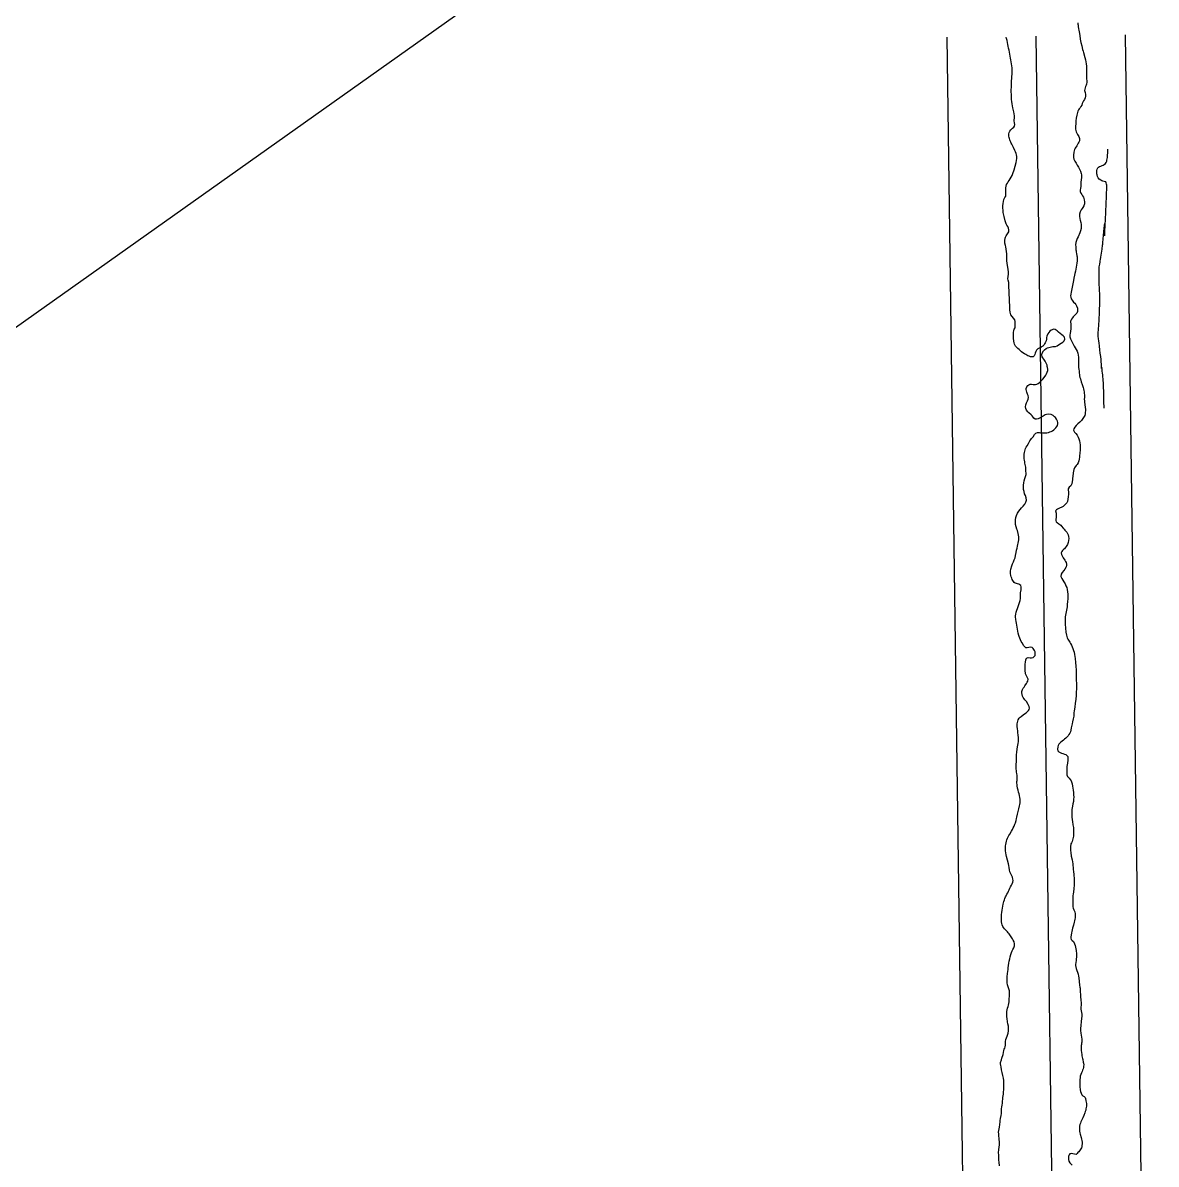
# Model space of a CAD drawing. Header units: metres. Extents: x 479526 to 481925, y 6484265 to 6487890.
# Drawn here: x 481205.9 to 481301.3, y 6487026.1 to 6487122.1 of the extents above; entities that cross this region are included whole.
import ezdxf

# ---------------------------------------------------------------- set-up
doc = ezdxf.new("R2010")
doc.units = ezdxf.units.M
doc.header["$LTSCALE"] = 0.5
doc.header["$MEASUREMENT"] = 0
for name, color, linetype in [('isookk', 7, 'CONTINUOUS'), ('maa', 7, 'CONTINUOUS'), ('uus kanal', 7, 'CONTINUOUS')]:
    doc.layers.add(name, color=color, linetype=linetype)

msp = doc.modelspace()

# ---------------------------------------------------------------- linework, layer by layer
at = {"layer": 'isookk', "color": 1, "elevation": -1.5}
for points in [[(481294.6874, 6487122.16), (481294.7004, 6487122.0465), (481294.7113, 6487121.9454), (481294.724, 6487121.8447), (481294.7569, 6487121.6443), (481294.7792, 6487121.5178), (481294.8024, 6487121.3767), (481294.8464, 6487121.0808), (481294.89, 6487120.785), (481294.9428, 6487120.4905), (481295.0103, 6487120.199), (481295.0906, 6487119.9109), (481295.1327, 6487119.7674), (481295.1712, 6487119.6416), (481295.2889, 6487119.222), (481295.3296, 6487119.0471), (481295.363, 6487118.8706), (481295.3883, 6487118.6927), (481295.4055, 6487118.5138), (481295.4148, 6487118.3343), (481295.4177, 6487118.1546), (481295.4156, 6487117.7954), (481295.4304, 6487117.436), (481295.4473, 6487117.2572), (481295.4477, 6487117.1498), (481295.413, 6487116.9924), (481295.3766, 6487116.8913), (481295.339, 6487116.7906), (481295.3096, 6487116.6869), (481295.2899, 6487116.5581), (481295.2592, 6487116.4627), (481295.3033, 6487116.2702), (481295.3259, 6487116.1281), (481295.3225, 6487115.9844), (481295.2946, 6487115.8435), (481295.245, 6487115.7088), (481295.1745, 6487115.5838), (481295.1141, 6487115.4699), (481295.0633, 6487115.349), (481295.0115, 6487115.2285), (481294.9507, 6487115.1123), (481294.8723, 6487115.0071), (481294.7999, 6487114.9139), (481294.7407, 6487114.8117), (481294.6929, 6487114.7042), (481294.6541, 6487114.5932), (481294.6223, 6487114.4801), (481294.5962, 6487114.3655), (481294.5567, 6487114.1335), (481294.5294, 6487113.9), (481294.5102, 6487113.6656), (481294.4983, 6487113.4309), (481294.4982, 6487113.1957), (481294.5083, 6487113.0782), (481294.5388, 6487112.9646), (481294.6641, 6487112.7484), (481294.7603, 6487112.5869), (481294.8355, 6487112.4145), (481294.8328, 6487112.2274), (481294.7853, 6487112.117), (481294.7287, 6487112.0107), (481294.6656, 6487111.9085), (481294.5991, 6487111.8086), (481294.4695, 6487111.6063), (481294.415, 6487111.4988), (481294.3749, 6487111.385), (481294.3579, 6487111.266), (481294.3359, 6487111.0101), (481294.3146, 6487110.8154), (481294.3516, 6487110.6737), (481294.4386, 6487110.4995), (481294.5366, 6487110.3312), (481294.6378, 6487110.1648), (481294.7379, 6487109.9978), (481294.8329, 6487109.8277), (481294.9173, 6487109.6521), (481294.9798, 6487109.4675), (481295.0005, 6487109.341), (481295.0008, 6487109.1427), (481294.9754, 6487108.9463), (481294.9508, 6487108.7496), (481294.9451, 6487108.6441), (481294.943, 6487108.506), (481294.934, 6487108.368), (481294.9123, 6487108.2315), (481294.8865, 6487108.0642), (481294.8918, 6487107.9406), (481294.9276, 6487107.8225), (481295.019, 6487107.6856), (481295.0938, 6487107.5871), (481295.1506, 6487107.4773), (481295.2201, 6487107.2571), (481295.2438, 6487107.0886), (481295.236, 6487106.9184), (481295.1971, 6487106.7584), (481295.1129, 6487106.6037), (481295.0411, 6487106.5112), (481294.9768, 6487106.4135), (481294.8889, 6487106.2414), (481294.8348, 6487106.0558), (481294.8263, 6487105.8624), (481294.8638, 6487105.6449), (481294.8916, 6487105.5317), (481294.9375, 6487105.3489), (481294.9647, 6487105.1844), (481294.9734, 6487105.0047), (481294.9572, 6487104.8255), (481294.9179, 6487104.6501), (481294.8606, 6487104.4796), (481294.7186, 6487104.15), (481294.6455, 6487103.9862), (481294.5794, 6487103.8192), (481294.5291, 6487103.6468), (481294.5053, 6487103.4681), (481294.5138, 6487103.3077), (481294.5272, 6487103.1771), (481294.5315, 6487103.0459), (481294.5356, 6487102.9453), (481294.5495, 6487102.8457), (481294.5679, 6487102.747), (481294.6059, 6487102.5499), (481294.6209, 6487102.4505), (481294.6317, 6487102.2752), (481294.6222, 6487102.1034), (481294.6, 6487101.9325), (481294.5724, 6487101.7625), (481294.5438, 6487101.5927), (481294.5153, 6487101.4229), (481294.4867, 6487101.2531), (481294.4427, 6487101.0396), (481294.4155, 6487100.9115), (481294.3585, 6487100.6561), (481294.3174, 6487100.4654), (481294.2884, 6487100.3241), (481294.2341, 6487100.041), (481294.1802, 6487099.7578), (481294.1226, 6487099.4753), (481294.0932, 6487099.3193), (481294.0831, 6487099.1836), (481294.0956, 6487099.0484), (481294.1369, 6487098.9193), (481294.205, 6487098.8021), (481294.3369, 6487098.6473), (481294.4301, 6487098.5488), (481294.5173, 6487098.4444), (481294.5871, 6487098.328), (481294.6468, 6487098.1366), (481294.6652, 6487097.99), (481294.6572, 6487097.8426), (481294.5924, 6487097.7125), (481294.5236, 6487097.6327), (481294.4493, 6487097.5583), (481294.3733, 6487097.4857), (481294.2993, 6487097.4109), (481294.2315, 6487097.3303), (481294.1591, 6487097.2163), (481294.0996, 6487097.0953), (481294.0745, 6487096.997), (481294.1054, 6487096.7539), (481294.1108, 6487096.5733), (481294.1, 6487096.428), (481294.0665, 6487096.175), (481294.0449, 6487096.0206), (481294.0273, 6487095.8658), (481294.0265, 6487095.7099), (481294.0589, 6487095.5573), (481294.2266, 6487095.2057), (481294.3798, 6487094.9341), (481294.4595, 6487094.8001), (481294.5507, 6487094.6556), (481294.6299, 6487094.5045), (481294.6899, 6487094.3446), (481294.729, 6487094.1787), (481294.7494, 6487094.0096), (481294.7536, 6487093.9066), (481294.7535, 6487093.7746), (481294.7455, 6487093.4605), (481294.7454, 6487093.3033), (481294.7526, 6487093.1463), (481294.7687, 6487092.9898), (481294.7931, 6487092.8346), (481294.7982, 6487092.6626), (481294.8152, 6487092.5545), (481294.8398, 6487092.4294), (481294.8687, 6487092.3052), (481294.9024, 6487092.182), (481294.9806, 6487091.9391), (481295.0629, 6487091.6976), (481295.1369, 6487091.4535), (481295.1678, 6487091.3297), (481295.1937, 6487091.2047), (481295.2139, 6487091.0787), (481295.2283, 6487090.9519), (481295.2371, 6487090.8247), (481295.2392, 6487090.6245), (481295.2341, 6487090.4734), (481295.2436, 6487090.3281), (481295.255, 6487090.2218), (481295.2787, 6487090.0383), (481295.3112, 6487089.7715), (481295.3215, 6487089.6374), (481295.3246, 6487089.5029), (481295.3175, 6487089.3686), (481295.2985, 6487089.235), (481295.2643, 6487089.1048), (481295.2208, 6487089.003), (481295.1152, 6487088.8358), (481294.9889, 6487088.6837), (481294.8509, 6487088.542), (481294.7007, 6487088.4077), (481294.546, 6487088.256), (481294.4307, 6487088.1292), (481294.3412, 6487087.9831), (481294.329, 6487087.8561), (481294.4167, 6487087.7098), (481294.5262, 6487087.578), (481294.6235, 6487087.4369), (481294.7059, 6487087.2866), (481294.7738, 6487087.1292), (481294.8272, 6487086.9664), (481294.8654, 6487086.7993), (481294.8882, 6487086.6295), (481294.8959, 6487086.4582), (481294.8899, 6487086.2868), (481294.8733, 6487086.1166), (481294.8608, 6487086.0163), (481294.8492, 6487085.916), (481294.8301, 6487085.7151), (481294.8192, 6487085.5888), (481294.8006, 6487085.4303), (481294.7676, 6487085.2708), (481294.7111, 6487085.1181), (481294.6244, 6487084.9801), (481294.5562, 6487084.8873), (481294.4187, 6487084.6837), (481294.3555, 6487084.5506), (481294.311, 6487084.4101), (481294.2833, 6487084.2655), (481294.2561, 6487083.9729), (481294.2474, 6487083.8263), (481294.2363, 6487083.6798), (481294.2213, 6487083.5337), (481294.1773, 6487083.3519), (481294.0881, 6487083.1874), (481293.9547, 6487083.0559), (481293.8867, 6487082.9338), (481293.8844, 6487082.8167), (481293.8949, 6487082.6675), (481293.8971, 6487082.4673), (481293.8846, 6487082.2674), (481293.8587, 6487082.0691), (481293.8231, 6487081.8722), (481293.7549, 6487081.7412), (481293.6167, 6487081.5998), (481293.5295, 6487081.5111), (481293.4472, 6487081.4391), (481293.2946, 6487081.3586), (481293.1878, 6487081.316), (481293.0805, 6487081.275), (481292.9755, 6487081.2281), (481292.8796, 6487081.1653), (481292.8158, 6487081.0705), (481292.8528, 6487080.8677), (481292.873, 6487080.7483), (481292.8772, 6487080.6273), (481292.8648, 6487080.5069), (481292.8444, 6487080.388), (481292.8362, 6487080.2674), (481292.8695, 6487080.1631), (481292.9441, 6487080.0849), (481293.0761, 6487079.9914), (481293.1649, 6487079.93), (481293.249, 6487079.862), (481293.3226, 6487079.7832), (481293.4482, 6487079.6159), (481293.5277, 6487079.532), (481293.6078, 6487079.4487), (481293.6843, 6487079.362), (481293.7539, 6487079.2696), (481293.8141, 6487079.1705), (481293.8626, 6487079.0654), (481293.9051, 6487078.9183), (481293.9233, 6487078.7434), (481293.915, 6487078.5691), (481293.8793, 6487078.409), (481293.8136, 6487078.2499), (481293.7606, 6487078.1528), (481293.6997, 6487078.0608), (481293.6319, 6487077.9735), (481293.5592, 6487077.8905), (481293.4839, 6487077.8098), (481293.4098, 6487077.728), (481293.3426, 6487077.64), (481293.298, 6487077.5387), (481293.3183, 6487077.3882), (481293.4023, 6487077.2301), (481293.4677, 6487077.1301), (481293.5955, 6487076.9281), (481293.6526, 6487076.823), (481293.7006, 6487076.7135), (481293.734, 6487076.5982), (481293.7432, 6487076.4791), (481293.7168, 6487076.3625), (481293.6041, 6487076.1771), (481293.5018, 6487076.0436), (481293.3769, 6487075.8902), (481293.2864, 6487075.7364), (481293.2684, 6487075.5584), (481293.3326, 6487075.3923), (481293.4247, 6487075.2397), (481293.5202, 6487075.0892), (481293.6101, 6487074.9353), (481293.6899, 6487074.7757), (481293.7567, 6487074.6104), (481293.8002, 6487074.4502), (481293.8317, 6487074.2597), (481293.8493, 6487074.0676), (481293.8543, 6487073.869), (481293.8492, 6487073.7668), (481293.8427, 6487073.6593), (481293.823, 6487073.4547), (481293.7978, 6487073.1808), (481293.7798, 6487072.9974), (481293.7615, 6487072.8545), (481293.7385, 6487072.7121), (481293.6817, 6487072.4297), (481293.6543, 6487072.2883), (481293.6338, 6487072.1456), (481293.6227, 6487072.0018), (481293.6204, 6487071.8578), (481293.6235, 6487071.7137), (481293.6307, 6487071.5423), (481293.6523, 6487071.1994), (481293.6869, 6487070.8576), (481293.7237, 6487070.6026), (481293.7506, 6487070.4923), (481293.7915, 6487070.3862), (481293.844, 6487070.2855), (481293.9042, 6487070.1893), (481293.9677, 6487070.0953), (481294.023, 6487070.0113), (481294.0772, 6487069.9236), (481294.1536, 6487069.78), (481294.2211, 6487069.6321), (481294.2805, 6487069.4808), (481294.3325, 6487069.3266), (481294.3782, 6487069.1708), (481294.421, 6487068.9792), (481294.4653, 6487068.6518), (481294.4939, 6487068.3229), (481294.5163, 6487067.9935), (481294.5335, 6487067.6638), (481294.5429, 6487067.3338), (481294.5456, 6487067.1688), (481294.5484, 6487067.0637), (481294.5511, 6487066.9637), (481294.5586, 6487066.7802), (481294.5651, 6487066.5968), (481294.5686, 6487066.4132), (481294.5686, 6487066.2296), (481294.5649, 6487066.046), (481294.5578, 6487065.8625), (481294.5516, 6487065.7512), (481294.5425, 6487065.5687), (481294.5125, 6487065.1935), (481294.4724, 6487064.8762), (481294.4252, 6487064.5602), (481294.3814, 6487064.2435), (481294.3648, 6487064.0846), (481294.3543, 6487063.9249), (481294.3445, 6487063.8044), (481294.3266, 6487063.6845), (481294.3032, 6487063.5659), (481294.2474, 6487063.3307), (481294.2009, 6487063.1444), (481294.1504, 6487062.9273), (481294.1294, 6487062.8178), (481294.0955, 6487062.607), (481294.0569, 6487062.4806), (481294.0039, 6487062.3592), (481293.9376, 6487062.2447), (481293.8605, 6487062.1373), (481293.7732, 6487062.0379), (481293.6774, 6487061.9468), (481293.5756, 6487061.8624), (481293.4709, 6487061.782), (481293.2626, 6487061.6191), (481293.1663, 6487061.5279), (481293.0831, 6487061.4251), (481293.0306, 6487061.3272), (481292.9971, 6487061.2145), (481292.9847, 6487061.0086), (481293.0136, 6487060.8883), (481293.0943, 6487060.7937), (481293.2005, 6487060.7295), (481293.3161, 6487060.6833), (481293.4345, 6487060.6457), (481293.553, 6487060.6081), (481293.6691, 6487060.5633), (481293.7744, 6487060.4969), (481293.8442, 6487060.3937), (481293.857, 6487060.2306), (481293.8448, 6487060.098), (481293.8052, 6487059.8353), (481293.7872, 6487059.7037), (481293.7751, 6487059.5713), (481293.7711, 6487059.4385), (481293.7699, 6487059.3196), (481293.7649, 6487059.2008), (481293.7593, 6487059.082), (481293.7573, 6487058.963), (481293.7678, 6487058.8442), (481293.8103, 6487058.7196), (481293.9448, 6487058.5754), (481294.0456, 6487058.4667), (481294.114, 6487058.3476), (481294.1971, 6487058.0892), (481294.2354, 6487057.9123), (481294.2654, 6487057.734), (481294.2897, 6487057.5547), (481294.3134, 6487057.3697), (481294.3337, 6487057.1787), (481294.3427, 6487056.9867), (481294.3361, 6487056.7947), (481294.3131, 6487056.6039), (481294.2771, 6487056.4151), (481294.2365, 6487056.2274), (481294.2082, 6487056.0742), (481294.1929, 6487055.9479), (481294.1831, 6487055.8209), (481294.179, 6487055.6936), (481294.1801, 6487055.5661), (481294.1961, 6487055.3119), (481294.2248, 6487055.0587), (481294.2406, 6487054.9298), (481294.2781, 6487054.6543), (481294.2976, 6487054.5464), (481294.3141, 6487054.4272), (481294.3314, 6487054.1871), (481294.3287, 6487053.9465), (481294.3095, 6487053.7066), (481294.2729, 6487053.4688), (481294.2484, 6487053.351), (481294.22, 6487053.2342), (481294.1685, 6487053.1341), (481294.1094, 6487053.0381), (481294.0825, 6487052.8086), (481294.076, 6487052.6478), (481294.0799, 6487052.487), (481294.0936, 6487052.3268), (481294.1386, 6487052.008), (481294.1978, 6487051.6921), (481294.2546, 6487051.3756), (481294.2781, 6487051.2167), (481294.2962, 6487051.0567), (481294.3062, 6487050.8963), (481294.3147, 6487050.732), (481294.3373, 6487050.4795), (481294.3523, 6487050.3423), (481294.369, 6487050.1911), (481294.387, 6487049.8874), (481294.3841, 6487049.5832), (481294.3611, 6487049.2799), (481294.3234, 6487048.9781), (481294.3038, 6487048.8425), (481294.2781, 6487048.6668), (481294.2622, 6487048.49), (481294.2578, 6487048.3396), (481294.2565, 6487048.1487), (481294.2668, 6487047.9227), (481294.2732, 6487047.7517), (481294.2959, 6487047.6378), (481294.3622, 6487047.4812), (481294.4243, 6487047.3227), (481294.4664, 6487047.1498), (481294.4755, 6487046.9648), (481294.4556, 6487046.8104), (481294.4358, 6487046.6997), (481294.4117, 6487046.5818), (481294.382, 6487046.4521), (481294.3119, 6487046.195), (481294.2362, 6487045.9398), (481294.2015, 6487045.8113), (481294.1713, 6487045.6815), (481294.1479, 6487045.5504), (481294.1243, 6487045.3596), (481294.1109, 6487045.2341), (481294.1056, 6487045.108), (481294.1204, 6487044.9835), (481294.1993, 6487044.9049), (481294.3126, 6487044.8314), (481294.4101, 6487044.6245), (481294.4532, 6487044.4881), (481294.4891, 6487044.3498), (481294.5186, 6487044.2099), (481294.5424, 6487044.0689), (481294.5672, 6487043.7839), (481294.5698, 6487043.6411), (481294.5666, 6487043.498), (481294.5578, 6487043.3818), (481294.5433, 6487043.2663), (481294.5123, 6487043.0357), (481294.5028, 6487042.9197), (481294.5033, 6487042.803), (481294.5487, 6487042.5647), (481294.5987, 6487042.401), (481294.6557, 6487042.2397), (481294.7117, 6487042.0781), (481294.7501, 6487041.9121), (481294.7698, 6487041.7597), (481294.8037, 6487041.4544), (481294.8347, 6487041.1489), (481294.8567, 6487040.9968), (481294.8763, 6487040.895), (481294.8905, 6487040.7801), (481294.8973, 6487040.5497), (481294.9002, 6487040.4343), (481294.9066, 6487040.3192), (481294.9189, 6487040.1834), (481294.9441, 6487039.912), (481294.9576, 6487039.6394), (481294.9546, 6487039.5029), (481294.9412, 6487039.2735), (481294.9516, 6487039.1299), (481294.9711, 6487038.9876), (481295.0153, 6487038.704), (481295.0232, 6487038.5604), (481294.9988, 6487038.322), (481294.974, 6487038.1235), (481294.9284, 6487037.726), (481294.9177, 6487037.526), (481294.9223, 6487037.3258), (481294.9439, 6487037.1267), (481294.974, 6487036.9397), (481294.9961, 6487036.7773), (481295.0124, 6487036.6142), (481295.0207, 6487036.4707), (481295.0186, 6487036.368), (481295.0079, 6487036.2657), (481294.9931, 6487036.164), (481294.9799, 6487036.0621), (481294.9695, 6487035.9599), (481294.9653, 6487035.8573), (481294.9678, 6487035.7545), (481294.977, 6487035.6522), (481295.0134, 6487035.3183), (481295.0291, 6487035.1963), (481295.0459, 6487035.0925), (481295.069, 6487034.99), (481295.0956, 6487034.8884), (481295.1466, 6487034.6845), (481295.1658, 6487034.5812), (481295.1784, 6487034.4488), (481295.1758, 6487034.331), (481295.1603, 6487034.2141), (481295.1315, 6487034.0998), (481295.0922, 6487033.9889), (481295.0443, 6487033.8811), (481294.9896, 6487033.777), (481294.9323, 6487033.6427), (481294.8964, 6487033.5018), (481294.8742, 6487033.3581), (481294.861, 6487033.2134), (481294.8533, 6487032.9228), (481294.8649, 6487032.6324), (481294.8973, 6487032.3435), (481294.9247, 6487032.2007), (481294.9646, 6487032.0608), (481295.0247, 6487031.9284), (481295.1213, 6487031.8355), (481295.2146, 6487031.7793), (481295.2936, 6487031.7046), (481295.3367, 6487031.6048), (481295.3734, 6487031.4275), (481295.3913, 6487031.313), (481295.4032, 6487031.1979), (481295.408, 6487031.0821), (481295.4049, 6487030.9663), (481295.3936, 6487030.8509), (481295.3744, 6487030.7367), (481295.3487, 6487030.6238), (481295.3164, 6487030.5125), (481295.2791, 6487030.4028), (481295.1942, 6487030.1874), (481295.1011, 6487029.9753), (481295.0526, 6487029.8701), (481295.0042, 6487029.765), (481294.9539, 6487029.6515), (481294.9037, 6487029.5371), (481294.8615, 6487029.4192), (481294.8322, 6487029.2973), (481294.8156, 6487029.1434), (481294.8178, 6487029.0061), (481294.8335, 6487028.8697), (481294.8599, 6487028.7351), (481294.894, 6487028.6021), (481294.969, 6487028.3384), (481295.0028, 6487028.2055), (481295.0288, 6487028.0708), (481295.0436, 6487027.9344), (481295.0465, 6487027.7969), (481295.0361, 6487027.66), (481295.0203, 6487027.5606), (481294.9926, 6487027.464), (481294.9505, 6487027.3723), (481294.8961, 6487027.2876), (481294.8319, 6487027.2101), (481294.7626, 6487027.1372), (481294.6936, 6487027.0641), (481294.6318, 6487026.9842), (481294.5403, 6487026.8943), (481294.4004, 6487026.9178), (481294.2635, 6487026.9562), (481294.1226, 6487026.9758), (481294.0195, 6487026.9504), (481293.9465, 6487026.8738), (481293.9122, 6487026.7678), (481293.889, 6487026.622), (481293.8943, 6487026.4898), (481293.9413, 6487026.3335), (481294.0243, 6487026.1894), (481294.0955, 6487026.1061), (481294.2115, 6487026.0152)], [(481288.0927, 6487025.9573), (481288.0595, 6487026.2627), (481288.0497, 6487026.416), (481288.0448, 6487026.5696), (481288.0383, 6487026.7389), (481288.0279, 6487026.8736), (481288.021, 6487027.0489), (481288.0433, 6487027.3338), (481288.0679, 6487027.5227), (481288.0912, 6487027.7118), (481288.1027, 6487027.9018), (481288.0756, 6487028.2235), (481288.0447, 6487028.5008), (481288.0322, 6487028.6397), (481288.0264, 6487028.7793), (481288.0329, 6487028.9192), (481288.058, 6487029.057), (481288.0914, 6487029.1905), (481288.1299, 6487029.4198), (481288.1503, 6487029.6512), (481288.1551, 6487029.7672), (481288.1758, 6487029.9349), (481288.2326, 6487030.1932), (481288.2568, 6487030.3459), (481288.2606, 6487030.5224), (481288.2595, 6487030.64), (481288.2651, 6487030.7575), (481288.2953, 6487030.9046), (481288.3217, 6487031.0643), (481288.3399, 6487031.2251), (481288.3542, 6487031.3862), (481288.3696, 6487031.5472), (481288.3921, 6487031.7075), (481288.4152, 6487031.8423), (481288.4331, 6487031.9779), (481288.446, 6487032.114), (481288.4594, 6487032.3872), (481288.4628, 6487032.6605), (481288.4617, 6487032.9338), (481288.4514, 6487033.1367), (481288.4287, 6487033.3148), (481288.3869, 6487033.557), (481288.3355, 6487033.7973), (481288.2799, 6487034.0367), (481288.2277, 6487034.2768), (481288.2068, 6487034.3978), (481288.1934, 6487034.52), (481288.195, 6487034.643), (481288.2548, 6487034.8596), (481288.3078, 6487035.0138), (481288.4056, 6487035.3254), (481288.4364, 6487035.4863), (481288.4519, 6487035.6435), (481288.4971, 6487035.7553), (481288.5497, 6487035.8534), (481288.5836, 6487035.9592), (481288.5974, 6487036.0959), (481288.6053, 6487036.2593), (481288.6145, 6487036.4226), (481288.6407, 6487036.5842), (481288.6917, 6487036.724), (481288.7318, 6487036.8601), (481288.8288, 6487037.1119), (481288.8611, 6487037.3081), (481288.8636, 6487037.5066), (481288.8454, 6487037.7041), (481288.8107, 6487037.898), (481288.7777, 6487038.0709), (481288.7322, 6487038.3561), (481288.715, 6487038.4994), (481288.7039, 6487038.6434), (481288.7019, 6487038.7878), (481288.7119, 6487038.932), (481288.7363, 6487039.0746), (481288.7746, 6487039.2141), (481288.815, 6487039.3475), (481288.8497, 6487039.4826), (481288.8779, 6487039.6191), (481288.8988, 6487039.7569), (481288.9118, 6487039.8957), (481288.916, 6487040.0307), (481288.9253, 6487040.2004), (481288.9399, 6487040.3447), (481288.9504, 6487040.4892), (481288.94, 6487040.6712), (481288.8911, 6487040.8385), (481288.8326, 6487041.0024), (481288.7829, 6487041.1693), (481288.753, 6487041.3408), (481288.7399, 6487041.4736), (481288.7325, 6487041.5747), (481288.7299, 6487041.6759), (481288.7407, 6487041.8567), (481288.7774, 6487042.1256), (481288.8034, 6487042.3047), (481288.8232, 6487042.4846), (481288.8332, 6487042.6162), (481288.851, 6487042.805), (481288.8773, 6487042.993), (481288.9124, 6487043.1795), (481288.954, 6487043.3646), (481289, 6487043.5487), (481289.0495, 6487043.7318), (481289.1061, 6487043.9129), (481289.1569, 6487044.0346), (481289.2217, 6487044.1579), (481289.2956, 6487044.3054), (481289.3477, 6487044.4616), (481289.3588, 6487044.6261), (481289.323, 6487044.7872), (481289.2579, 6487044.9405), (481289.1995, 6487045.045), (481289.1361, 6487045.1465), (481289.0806, 6487045.2297), (481288.9743, 6487045.3852), (481288.907, 6487045.475), (481288.8352, 6487045.5611), (481288.7593, 6487045.6437), (481288.6805, 6487045.7235), (481288.6084, 6487045.7975), (481288.5236, 6487045.8929), (481288.4457, 6487045.9941), (481288.3791, 6487046.103), (481288.3297, 6487046.2207), (481288.2979, 6487046.3445), (481288.2737, 6487046.4801), (481288.2543, 6487046.7472), (481288.2582, 6487046.9256), (481288.2714, 6487047.1036), (481288.2915, 6487047.281), (481288.3167, 6487047.4577), (481288.3464, 6487047.6336), (481288.3804, 6487047.8088), (481288.4189, 6487047.9831), (481288.4741, 6487048.2019), (481288.5142, 6487048.3319), (481288.5606, 6487048.4597), (481288.6145, 6487048.5844), (481288.6636, 6487048.6852), (481288.7271, 6487048.8091), (481288.7898, 6487048.9332), (481288.8513, 6487049.0581), (481288.9117, 6487049.1834), (481288.9712, 6487049.3093), (481289.0312, 6487049.4349), (481289.0939, 6487049.5592), (481289.1704, 6487049.69), (481289.2204, 6487049.8321), (481289.2415, 6487049.9593), (481289.2309, 6487050.0874), (481289.1786, 6487050.2508), (481289.1035, 6487050.4038), (481289.0427, 6487050.5174), (481288.9707, 6487050.6799), (481288.9255, 6487050.8519), (481288.898, 6487051.0586), (481288.8751, 6487051.217), (481288.8462, 6487051.3722), (481288.7706, 6487051.6783), (481288.6903, 6487051.9833), (481288.6554, 6487052.1369), (481288.6271, 6487052.292), (481288.6073, 6487052.4486), (481288.5962, 6487052.6058), (481288.596, 6487052.7414), (481288.6044, 6487052.8744), (481288.6209, 6487053.0067), (481288.6458, 6487053.1375), (481288.679, 6487053.2667), (481288.7203, 6487053.3937), (481288.7699, 6487053.5172), (481288.8782, 6487053.7372), (481288.9535, 6487053.8679), (481289.1105, 6487054.1255), (481289.187, 6487054.2555), (481289.2591, 6487054.388), (481289.3256, 6487054.5235), (481289.3999, 6487054.7033), (481289.4389, 6487054.8174), (481289.49, 6487054.9999), (481289.5294, 6487055.1808), (481289.5508, 6487055.2937), (481289.6009, 6487055.5332), (481289.6571, 6487055.7713), (481289.7191, 6487056.008), (481289.7825, 6487056.2444), (481289.8109, 6487056.3634), (481289.8362, 6487056.5107), (481289.8442, 6487056.6599), (481289.8368, 6487056.8093), (481289.8165, 6487056.9573), (481289.7845, 6487057.1032), (481289.7448, 6487057.2473), (481289.6978, 6487057.3917), (481289.6588, 6487057.5525), (481289.6243, 6487057.748), (481289.5879, 6487057.942), (481289.5738, 6487058.0548), (481289.5667, 6487058.1683), (481289.5675, 6487058.2818), (481289.5731, 6487058.3836), (481289.588, 6487058.5874), (481289.5918, 6487058.6896), (481289.5845, 6487058.7918), (481289.5514, 6487058.9613), (481289.5315, 6487059.088), (481289.5177, 6487059.2153), (481289.5108, 6487059.3432), (481289.508, 6487059.4713), (481289.5116, 6487059.7274), (481289.5166, 6487059.9835), (481289.5181, 6487060.2019), (481289.5234, 6487060.4411), (481289.5332, 6487060.5803), (481289.5491, 6487060.7353), (481289.597, 6487061.0438), (481289.6513, 6487061.3509), (481289.6736, 6487061.5053), (481289.6881, 6487061.6607), (481289.6924, 6487061.8166), (481289.6864, 6487061.9726), (481289.6641, 6487062.2196), (481289.6518, 6487062.4016), (481289.6392, 6487062.5248), (481289.603, 6487062.769), (481289.5872, 6487062.8916), (481289.5803, 6487063.015), (481289.5864, 6487063.1386), (481289.6068, 6487063.2608), (481289.6388, 6487063.3802), (481289.6764, 6487063.4979), (481289.7537, 6487063.6242), (481289.8325, 6487063.7053), (481289.9187, 6487063.7787), (481290.1016, 6487063.9114), (481290.2869, 6487064.0404), (481290.3771, 6487064.1083), (481290.4622, 6487064.1826), (481290.5367, 6487064.2673), (481290.5918, 6487064.3662), (481290.6167, 6487064.4679), (481290.5962, 6487064.6114), (481290.5176, 6487064.7882), (481290.3576, 6487065.0302), (481290.2347, 6487065.1798), (481290.1669, 6487065.2539), (481290.0878, 6487065.3673), (481290.0379, 6487065.4903), (481290.005, 6487065.6191), (481289.9873, 6487065.7508), (481289.99, 6487065.8836), (481290.0431, 6487066.0403), (481290.1023, 6487066.145), (481290.167, 6487066.2467), (481290.2353, 6487066.3457), (481290.3744, 6487066.5422), (481290.439, 6487066.644), (481290.4902, 6487066.753), (481290.504, 6487066.9081), (481290.4556, 6487067.0268), (481290.3906, 6487067.1362), (481290.3297, 6487067.2486), (481290.2893, 6487067.3696), (481290.2604, 6487067.6621), (481290.2561, 6487068.0079), (481290.2653, 6487068.1805), (481290.2852, 6487068.3523), (481290.3201, 6487068.5218), (481290.3712, 6487068.6874), (481290.4982, 6487068.7226), (481290.6805, 6487068.7103), (481290.8023, 6487068.7097), (481290.9194, 6487068.7407), (481291.007, 6487068.8246), (481291.0889, 6487068.9103), (481291.1106, 6487069.0592), (481291.0896, 6487069.2188), (481291.0549, 6487069.3218), (481290.9971, 6487069.4132), (481290.9311, 6487069.4956), (481290.8406, 6487069.5685), (481290.7282, 6487069.598), (481290.5732, 6487069.5849), (481290.421, 6487069.5536), (481290.3054, 6487069.5398), (481290.1429, 6487069.7003), (481289.9962, 6487069.9533), (481289.9287, 6487070.0833), (481289.8655, 6487070.2152), (481289.7553, 6487070.4864), (481289.7203, 6487070.5871), (481289.6636, 6487070.7861), (481289.6274, 6487070.9491), (481289.5705, 6487071.2781), (481289.5234, 6487071.6084), (481289.5002, 6487071.7737), (481289.4754, 6487071.9387), (481289.4423, 6487072.1411), (481289.4516, 6487072.25), (481289.4772, 6487072.3662), (481289.5073, 6487072.5356), (481289.5492, 6487072.7026), (481289.6, 6487072.8669), (481289.7178, 6487073.19), (481289.7773, 6487073.3513), (481289.8293, 6487073.5154), (481289.8616, 6487073.685), (481289.8596, 6487073.8144), (481289.8519, 6487073.9372), (481289.8593, 6487074.0604), (481289.8747, 6487074.1823), (481289.9088, 6487074.4256), (481289.9175, 6487074.5486), (481289.9133, 6487074.6719), (481289.8859, 6487074.7917), (481289.8101, 6487074.8596), (481289.715, 6487074.8974), (481289.6168, 6487074.9261), (481289.5193, 6487074.9571), (481289.4259, 6487074.9989), (481289.3416, 6487075.0567), (481289.2714, 6487075.1312), (481289.2159, 6487075.2175), (481289.171, 6487075.3095), (481289.1318, 6487075.404), (481289.0895, 6487075.5156), (481289.0531, 6487075.6307), (481289.0216, 6487075.8122), (481289.0223, 6487075.9964), (481289.0524, 6487076.1781), (481289.1339, 6487076.4422), (481289.2018, 6487076.6135), (481289.2733, 6487076.7832), (481289.3425, 6487076.954), (481289.4024, 6487077.1281), (481289.4467, 6487077.3069), (481289.4944, 6487077.5791), (481289.5317, 6487077.7521), (481289.5729, 6487077.9242), (481289.6158, 6487078.0958), (481289.6489, 6487078.23), (481289.6785, 6487078.3601), (481289.7034, 6487078.4914), (481289.7199, 6487078.624), (481289.7248, 6487078.7577), (481289.7167, 6487078.8912), (481289.6974, 6487079.0234), (481289.6697, 6487079.1542), (481289.5993, 6487079.412), (481289.56, 6487079.5396), (481289.497, 6487079.7411), (481289.4525, 6487079.93), (481289.4299, 6487080.123), (481289.4344, 6487080.3175), (481289.4677, 6487080.5093), (481289.5283, 6487080.6941), (481289.6126, 6487080.8692), (481289.7157, 6487081.0338), (481289.8328, 6487081.1887), (481289.959, 6487081.3362), (481290.0891, 6487081.4801), (481290.2151, 6487081.6275), (481290.319, 6487081.7912), (481290.3657, 6487081.9797), (481290.3433, 6487082.1729), (481290.2793, 6487082.3564), (481290.215, 6487082.516), (481290.1607, 6487082.6937), (481290.1237, 6487082.8753), (481290.1051, 6487083.0594), (481290.1087, 6487083.2442), (481290.1341, 6487083.4275), (481290.178, 6487083.6072), (481290.2333, 6487083.7834), (481290.2893, 6487083.9596), (481290.3285, 6487084.141), (481290.3315, 6487084.2464), (481290.3262, 6487084.4194), (481290.3244, 6487084.5312), (481290.3185, 6487084.6428), (481290.3064, 6487084.7541), (481290.2657, 6487084.974), (481290.2414, 6487085.0831), (481290.2168, 6487085.2044), (481290.1988, 6487085.3269), (481290.1847, 6487085.4498), (481290.1721, 6487085.6107), (481290.1689, 6487085.733), (481290.1745, 6487085.8552), (481290.1901, 6487085.9767), (481290.2165, 6487086.0962), (481290.2531, 6487086.213), (481290.2991, 6487086.3265), (481290.3526, 6487086.4365), (481290.4118, 6487086.5437), (481290.5379, 6487086.7531), (481290.6632, 6487086.9634), (481290.7235, 6487087.0697), (481290.7816, 6487087.1521), (481290.8599, 6487087.2307), (481290.936, 6487087.3121), (481291.031, 6487087.5029), (481291.1462, 6487087.6094), (481291.2956, 6487087.6563), (481291.4522, 6487087.662), (481291.6085, 6487087.6512), (481291.765, 6487087.6407), (481291.9219, 6487087.6391), (481292.0784, 6487087.6516), (481292.2327, 6487087.6798), (481292.3398, 6487087.7113), (481292.4555, 6487087.7577), (481292.5648, 6487087.8175), (481292.6668, 6487087.889), (481292.7612, 6487087.9703), (481292.8471, 6487088.0606), (481292.9223, 6487088.1601), (481292.9814, 6487088.2704), (481293.0158, 6487088.39), (481293.0142, 6487088.5145), (481292.9778, 6487088.6335), (481292.8882, 6487088.7972), (481292.8062, 6487088.9198), (481292.7332, 6487089.001), (481292.6063, 6487089.1084), (481292.4353, 6487089.1866), (481292.2487, 6487089.2085), (481292.062, 6487089.1885), (481291.9269, 6487089.1483), (481291.7736, 6487089.0544), (481291.5625, 6487088.9286), (481291.4541, 6487088.8708), (481291.3418, 6487088.8204), (481291.2235, 6487088.7876), (481291.1008, 6487088.7977), (481290.9995, 6487088.8688), (481290.9229, 6487088.9649), (481290.8386, 6487089.0622), (481290.7479, 6487089.1533), (481290.5767, 6487089.3208), (481290.4722, 6487089.419), (481290.3677, 6487089.5504), (481290.3132, 6487089.6837), (481290.2981, 6487089.8268), (481290.3171, 6487089.9988), (481290.3783, 6487090.1698), (481290.4661, 6487090.3353), (481290.5218, 6487090.4643), (481290.5462, 6487090.6024), (481290.5082, 6487090.7855), (481290.4668, 6487090.8808), (481290.3872, 6487091.073), (481290.3566, 6487091.1727), (481290.3399, 6487091.2754), (481290.3438, 6487091.3794), (481290.391, 6487091.524), (481290.4691, 6487091.6224), (481290.5752, 6487091.6898), (481290.6739, 6487091.7229), (481290.7776, 6487091.7302), (481290.9325, 6487091.7125), (481291.0364, 6487091.7031), (481291.1403, 6487091.7085), (481291.2416, 6487091.7318), (481291.3582, 6487091.7838), (481291.4696, 6487091.8652), (481291.6069, 6487092.0034), (481291.732, 6487092.1528), (481291.851, 6487092.307), (481291.9952, 6487092.4969), (481292.0654, 6487092.6197), (481292.1201, 6487092.7503), (481292.1577, 6487092.8868), (481292.1559, 6487092.9902), (481292.1267, 6487093.1279), (481292.1166, 6487093.2323), (481292.0955, 6487093.3465), (481292.0578, 6487093.4562), (481292.0074, 6487093.5605), (481291.9484, 6487093.6601), (481291.8841, 6487093.7563), (481291.8176, 6487093.8509), (481291.7525, 6487093.9468), (481291.6953, 6487094.0478), (481291.6612, 6487094.1917), (481291.6996, 6487094.3498), (481291.8031, 6487094.5407), (481291.8788, 6487094.6323), (481292.0195, 6487094.7422), (481292.1256, 6487094.7949), (481292.2373, 6487094.8342), (481292.3518, 6487094.8629), (481292.468, 6487094.8838), (481292.5851, 6487094.898), (481292.7028, 6487094.907), (481292.8134, 6487094.9164), (481292.9596, 6487094.9765), (481293.157, 6487095.1076), (481293.2906, 6487095.1919), (481293.42, 6487095.2796), (481293.5269, 6487095.3937), (481293.5883, 6487095.5372), (481293.5633, 6487095.6914), (481293.4663, 6487095.8133), (481293.3385, 6487095.9024), (481293.204, 6487095.9885), (481293.0694, 6487096.1087), (481292.9382, 6487096.232), (481292.7916, 6487096.3363), (481292.6602, 6487096.3689), (481292.4483, 6487096.2752), (481292.336, 6487096.1888), (481292.2379, 6487096.0859), (481292.1591, 6487095.9674), (481292.0789, 6487095.7708), (481292.0564, 6487095.6522), (481292.0454, 6487095.532), (481292.0183, 6487095.386), (481291.947, 6487095.2226), (481291.8855, 6487095.1209), (481291.8144, 6487095.0256), (481291.7318, 6487094.9398), (481291.6374, 6487094.8669), (481291.5347, 6487094.8069), (481291.4281, 6487094.7546), (481291.3109, 6487094.6993), (481291.1984, 6487094.6015), (481291.1438, 6487094.4995), (481291.0926, 6487094.3335), (481291.0654, 6487094.2212), (481291.0242, 6487094.1131), (481290.9379, 6487094.0384), (481290.8228, 6487094.0254), (481290.7083, 6487094.0442), (481290.5976, 6487094.0793), (481290.492, 6487094.1267), (481290.3089, 6487094.225), (481290.1882, 6487094.3), (481290.0715, 6487094.3812), (481289.9586, 6487094.4676), (481289.7412, 6487094.6507), (481289.6349, 6487094.7452), (481289.5289, 6487094.8398), (481289.4512, 6487094.9292), (481289.3697, 6487095.1004), (481289.3358, 6487095.2223), (481289.312, 6487095.3464), (481289.2838, 6487095.5976), (481289.2743, 6487095.8501), (481289.2754, 6487095.9764), (481289.2813, 6487096.1025), (481289.2937, 6487096.2284), (481289.3385, 6487096.355), (481289.4104, 6487096.4686), (481289.412, 6487096.6372), (481289.4179, 6487096.8534), (481289.4298, 6487096.9974), (481289.3936, 6487097.1538), (481289.2831, 6487097.296), (481289.1578, 6487097.4244), (481289.0617, 6487097.5755), (481289.0221, 6487097.693), (481289.0036, 6487097.7947), (481288.9802, 6487097.9999), (481288.9651, 6487098.2058), (481288.9541, 6487098.412), (481288.9451, 6487098.6181), (481288.9369, 6487098.8244), (481288.9292, 6487099.0309), (481288.9207, 6487099.237), (481288.912, 6487099.4433), (481288.9029, 6487099.6496), (481288.8941, 6487099.8559), (481288.8873, 6487100.0622), (481288.8857, 6487100.1655), (481288.8719, 6487100.2853), (481288.8297, 6487100.4791), (481288.8112, 6487100.61), (481288.8332, 6487100.8069), (481288.8522, 6487101.0044), (481288.8543, 6487101.2029), (481288.8408, 6487101.401), (481288.811, 6487101.5973), (481288.7847, 6487101.7179), (481288.7444, 6487101.9153), (481288.7209, 6487102.1036), (481288.7142, 6487102.2933), (481288.7237, 6487102.4894), (481288.7231, 6487102.5907), (481288.7182, 6487102.6917), (481288.6981, 6487102.8933), (481288.6661, 6487103.0932), (481288.6227, 6487103.291), (481288.5903, 6487103.4208), (481288.5547, 6487103.617), (481288.5422, 6487103.8159), (481288.57, 6487104.013), (481288.6072, 6487104.1125), (481288.6548, 6487104.2079), (481288.7103, 6487104.2984), (481288.7693, 6487104.3866), (481288.8274, 6487104.4754), (481288.874, 6487104.571), (481288.8848, 6487104.7208), (481288.8528, 6487104.8648), (481288.7906, 6487104.9988), (481288.711, 6487105.123), (481288.655, 6487105.2201), (481288.5611, 6487105.4787), (481288.4788, 6487105.836), (481288.4201, 6487106.198), (481288.4, 6487106.3801), (481288.3881, 6487106.5631), (481288.3865, 6487106.7464), (481288.3981, 6487106.9294), (481288.426, 6487107.1107), (481288.4747, 6487107.2877), (481288.5501, 6487107.4549), (481288.6197, 6487107.5664), (481288.6422, 6487107.6709), (481288.6354, 6487107.9377), (481288.6318, 6487108.0444), (481288.6326, 6487108.1513), (481288.6404, 6487108.2578), (481288.6623, 6487108.4043), (481288.6998, 6487108.5356), (481288.7626, 6487108.6568), (481288.8338, 6487108.7785), (481288.9089, 6487108.8901), (481289.0001, 6487109.0201), (481289.0823, 6487109.1618), (481289.1539, 6487109.3092), (481289.2169, 6487109.4604), (481289.3238, 6487109.7701), (481289.4131, 6487110.0853), (481289.4895, 6487110.4037), (481289.5221, 6487110.5642), (481289.5494, 6487110.7257), (481289.5579, 6487110.9026), (481289.5415, 6487111.0346), (481289.5062, 6487111.1629), (481289.4566, 6487111.2862), (481289.3989, 6487111.4057), (481289.2802, 6487111.643), (481289.224, 6487111.7632), (481289.1362, 6487111.9298), (481289.0861, 6487112.0199), (481289.0391, 6487112.1117), (481288.9972, 6487112.2059), (481288.9614, 6487112.3026), (481288.932, 6487112.4015), (481288.9097, 6487112.5022), (481288.8953, 6487112.6043), (481288.8906, 6487112.7074), (481288.8969, 6487112.8108), (481288.917, 6487112.9122), (481288.9672, 6487113.0356), (481289.0434, 6487113.1449), (481289.1876, 6487113.2829), (481289.2899, 6487113.3683), (481289.355, 6487113.4446), (481289.3791, 6487113.5949), (481289.3602, 6487113.7413), (481289.3404, 6487113.8878), (481289.345, 6487113.9878), (481289.3567, 6487114.1327), (481289.3534, 6487114.3088), (481289.3323, 6487114.4835), (481289.2999, 6487114.6563), (481289.2216, 6487114.9989), (481289.1843, 6487115.1706), (481289.1534, 6487115.3436), (481289.131, 6487115.518), (481289.1172, 6487115.6932), (481289.1082, 6487115.8688), (481289.1029, 6487116.0321), (481289.0917, 6487116.4342), (481289.0974, 6487116.8069), (481289.1148, 6487117.1791), (481289.1363, 6487117.551), (481289.1532, 6487117.9233), (481289.1599, 6487118.1095), (481289.1579, 6487118.3611), (481289.1423, 6487118.5279), (481289.119, 6487118.6937), (481289.0914, 6487118.8587), (481289.0614, 6487119.0234), (481289.0301, 6487119.1878), (481288.9979, 6487119.352), (481288.9651, 6487119.5162), (481288.9319, 6487119.6803), (481288.8985, 6487119.8443), (481288.8649, 6487120.0083), (481288.8312, 6487120.1722), (481288.7974, 6487120.3362), (481288.7636, 6487120.5001), (481288.7297, 6487120.6639), (481288.6958, 6487120.8279), (481288.6698, 6487120.9531)]]:
    msp.add_lwpolyline(points, dxfattribs=at)
at = {"layer": 'isookk', "color": 0, "elevation": -1}
msp.add_lwpolyline([(481296.892, 6487089.7177), (481296.8914, 6487089.769), (481296.8896, 6487089.9305), (481296.8876, 6487090.0919), (481296.8856, 6487090.2534), (481296.8833, 6487090.4149), (481296.8808, 6487090.5763), (481296.8779, 6487090.7378), (481296.8745, 6487090.8993), (481296.8706, 6487091.0606), (481296.866, 6487091.222), (481296.8605, 6487091.3834), (481296.8539, 6487091.5448), (481296.846, 6487091.706), (481296.8365, 6487091.8673), (481296.825, 6487092.0283), (481296.8114, 6487092.1893), (481296.7955, 6487092.35), (481296.778, 6487092.5105), (481296.7596, 6487092.6709), (481296.7414, 6487092.8314), (481296.7237, 6487092.9919), (481296.7068, 6487093.1524), (481296.6847, 6487093.0501), (481296.6744, 6487093.3634), (481296.6523, 6487093.6639), (481296.6375, 6487093.8138), (481296.611, 6487094.0538), (481296.5795, 6487094.3447), (481296.545, 6487094.6351), (481296.5104, 6487094.9255), (481296.4764, 6487095.216), (481296.4596, 6487095.3613), (481296.4312, 6487095.5685), (481296.4101, 6487095.7558), (481296.4007, 6487095.9345), (481296.402, 6487096.1134), (481296.4127, 6487096.292), (481296.429, 6487096.4701), (481296.4471, 6487096.5958), (481296.4597, 6487096.7932), (481296.4732, 6487097.0617), (481296.4867, 6487097.3303), (481296.498, 6487097.5989), (481296.5071, 6487097.8677), (481296.5165, 6487098.1363), (481296.532, 6487098.3348), (481296.5327, 6487098.4824), (481296.5333, 6487098.63), (481296.5348, 6487098.7917), (481296.5356, 6487099.0519), (481296.5333, 6487099.2206), (481296.5284, 6487099.3894), (481296.5213, 6487099.558), (481296.5129, 6487099.7265), (481296.5035, 6487099.8951), (481296.4945, 6487100.0637), (481296.4863, 6487100.2323), (481296.4796, 6487100.401), (481296.4748, 6487100.5697), (481296.4726, 6487100.7385), (481296.4728, 6487100.9073), (481296.4759, 6487101.076), (481296.4793, 6487101.1886), (481296.4796, 6487101.2936), (481296.4788, 6487101.3985), (481296.4819, 6487101.5035), (481296.4909, 6487101.6081), (481296.5052, 6487101.7123), (481296.5253, 6487101.8271), (481296.5622, 6487102.0267), (481296.5797, 6487102.1267), (481296.5978, 6487102.2403), (481296.6267, 6487102.4173), (481296.656, 6487102.587), (481296.6838, 6487102.7568), (481296.7095, 6487102.9271), (481296.7317, 6487103.0978), (481296.7441, 6487103.2088), (481296.7557, 6487103.3153), (481296.7676, 6487103.4217), (481296.7803, 6487103.5281), (481296.7938, 6487103.6416), (481296.8017, 6487103.7436), (481296.8089, 6487103.8458), (481296.8193, 6487103.959), (481296.8285, 6487104.0591), (481296.8376, 6487104.1593), (481296.8466, 6487104.2595), (481296.8554, 6487104.3596), (481296.8641, 6487104.4598), (481296.8728, 6487104.56), (481296.8814, 6487104.6603), (481296.8923, 6487104.7813), (481296.9124, 6487104.9015), (481296.9272, 6487105.0223), (481296.9378, 6487105.1499), (481296.9471, 6487105.2724), (481296.9484, 6487105.1528), (481296.9459, 6487105.0357), (481296.9432, 6487104.9187), (481296.9404, 6487104.8016), (481296.9375, 6487104.6845), (481296.9348, 6487104.5675), (481296.9321, 6487104.4504), (481296.9297, 6487104.3333), (481296.9278, 6487104.2162), (481296.9446, 6487104.3355), (481296.9509, 6487104.4444), (481296.957, 6487104.5534), (481296.9629, 6487104.6623), (481296.9688, 6487104.7712), (481296.9746, 6487104.8802), (481296.9803, 6487104.9891), (481296.986, 6487105.0981), (481296.9916, 6487105.2071), (481296.9972, 6487105.316), (481297.0026, 6487105.425), (481297.0081, 6487105.5339), (481297.0135, 6487105.6429), (481297.0188, 6487105.7519), (481297.0241, 6487105.8608), (481297.0293, 6487105.9698), (481297.0344, 6487106.0788), (481297.0395, 6487106.1877), (481297.0446, 6487106.2967), (481297.0496, 6487106.4057), (481297.0545, 6487106.5147), (481297.0594, 6487106.6238), (481297.0642, 6487106.7326), (481297.069, 6487106.8417), (481297.0738, 6487106.9507), (481297.0784, 6487107.0597), (481297.083, 6487107.1687), (481297.0876, 6487107.2777), (481297.092, 6487107.3867), (481297.0964, 6487107.4957), (481297.1007, 6487107.6047), (481297.1048, 6487107.7137), (481297.1087, 6487107.8227), (481297.1124, 6487107.9317), (481297.1158, 6487108.0409), (481297.1187, 6487108.1499), (481297.1209, 6487108.259), (481297.1216, 6487108.368), (481297.1163, 6487108.4769), (481297.0999, 6487108.5766), (481297.0773, 6487108.6751), (481297.0359, 6487108.7674), (481296.8939, 6487108.8061), (481296.794, 6487108.8225), (481296.6994, 6487108.8575), (481296.6106, 6487108.9059), (481296.4874, 6487109.0008), (481296.4041, 6487109.0967), (481296.3433, 6487109.2082), (481296.3027, 6487109.3491), (481296.2888, 6487109.4493), (481296.2838, 6487109.5501), (481296.2916, 6487109.7296), (481296.3131, 6487109.8335), (481296.3567, 6487109.9302), (481296.4286, 6487110.0083), (481296.5216, 6487110.0597), (481296.6217, 6487110.0957), (481296.7226, 6487110.1283), (481296.8218, 6487110.167), (481296.9157, 6487110.2168), (481297.0204, 6487110.303), (481297.0768, 6487110.3868), (481297.118, 6487110.4985), (481297.1385, 6487110.6026), (481297.155, 6487110.7075), (481297.1709, 6487110.8122), (481297.1941, 6487111.01), (481297.2104, 6487111.2083), (481297.2207, 6487111.4072), (481297.2232, 6487111.5153)], dxfattribs=at)
at = {"layer": 'maa', "color": 3, "linetype": 'Continuous'}
msp.add_lwpolyline([(481243.7811, 6487123.7887), (481108.78, 6487028)], dxfattribs=at)
at = {"layer": 'uus kanal', "color": 5, "ltscale": 0.2}
for points in [[(481298.6575, 6487121.1347), (481301.2769, 6486931.3412)], [(481283.6589, 6487120.9277), (481286.2784, 6486931.1342)], [(481291.1582, 6487121.0312), (481295.8092, 6486784.0376)]]:
    msp.add_lwpolyline(points, dxfattribs=at)

doc.saveas('drawing.dxf')
